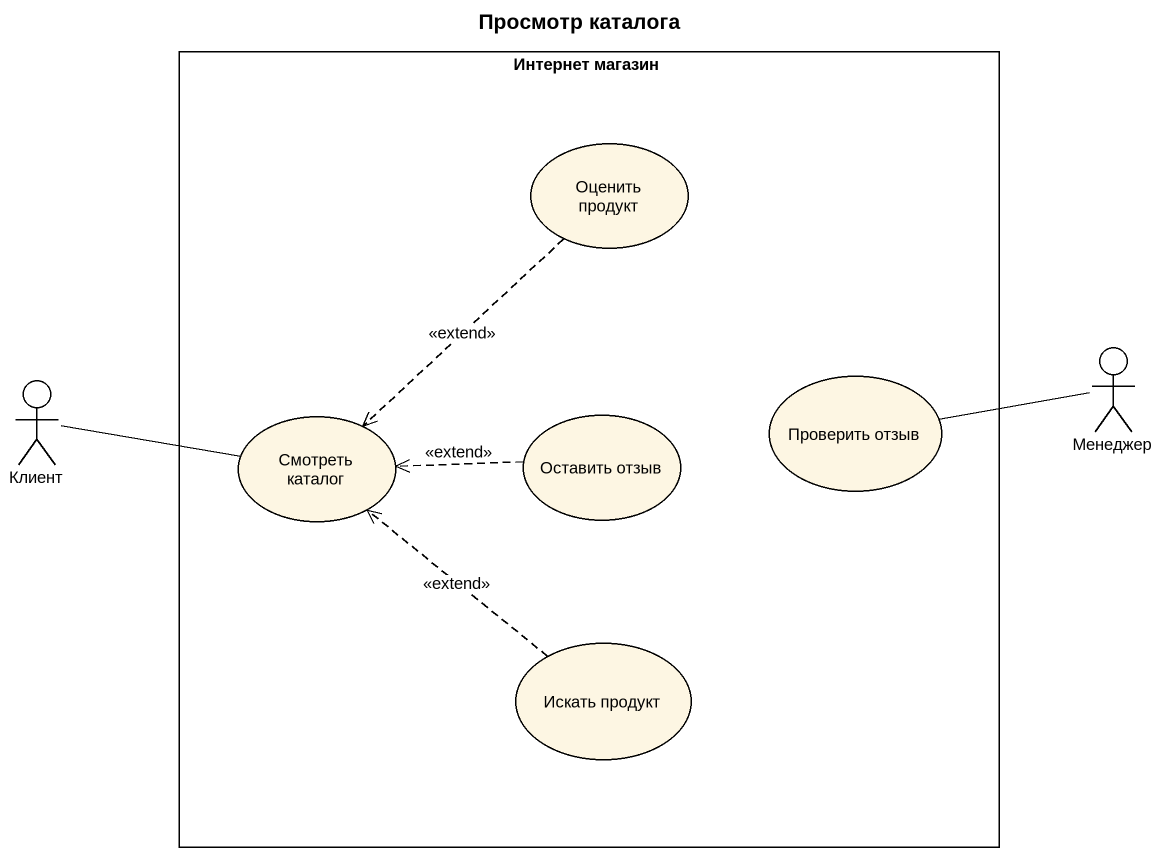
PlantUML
@startuml
title Просмотр каталога
rectangle "Интернет магазин" as Интернет_магазин {
  usecase "Оценить продукт" as Оценить_продукт
  usecase "Проверить отзыв" as Проверить_отзыв
  usecase "Смотреть каталог" as Смотреть_каталог
  usecase "Оставить отзыв" as Оставить_отзыв
  usecase "Искать продукт" as Искать_продукт
}
actor Менеджер
actor Клиент
Оценить_продукт ..> Смотреть_каталог : <<extend>>
Менеджер -left- Проверить_отзыв
Клиент -right- Смотреть_каталог
Оставить_отзыв .left.> Смотреть_каталог : <<extend>>
Искать_продукт .up.> Смотреть_каталог : <<extend>>
@enduml
